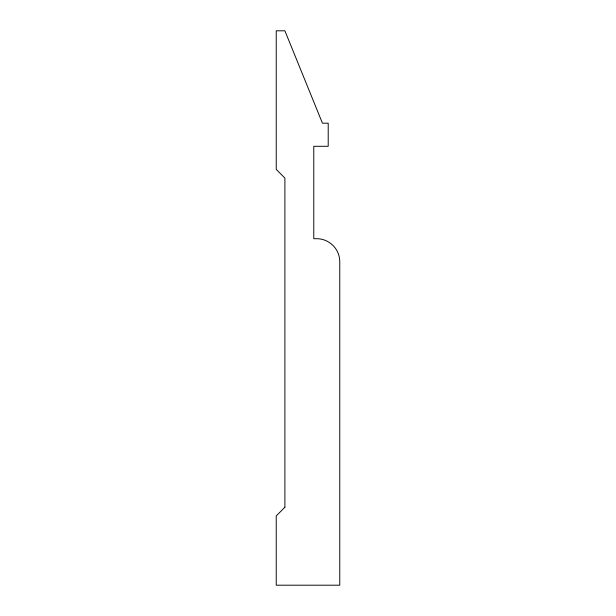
<?xml version="1.0" encoding="UTF-8"?>
<svg xmlns="http://www.w3.org/2000/svg" width="616" height="616" viewBox="0 0 616 616"><rect width="100%" height="100%" fill="white"/><g stroke="black" fill="none" stroke-linecap="round" stroke-linejoin="round"><path stroke-width="0.92" d="M284.9 507.238L276.238 515.9L276.238 585.2L339.762 585.2L339.762 261.8A23.1 23.1 0 0 0 316.663 238.7L313.775 238.7L313.775 146.3L328.213 146.3L328.213 123.2L322.438 123.2L284.9 30.8L276.238 30.8L276.238 169.4L284.9 178.062L284.9 507.238"/></g></svg>
